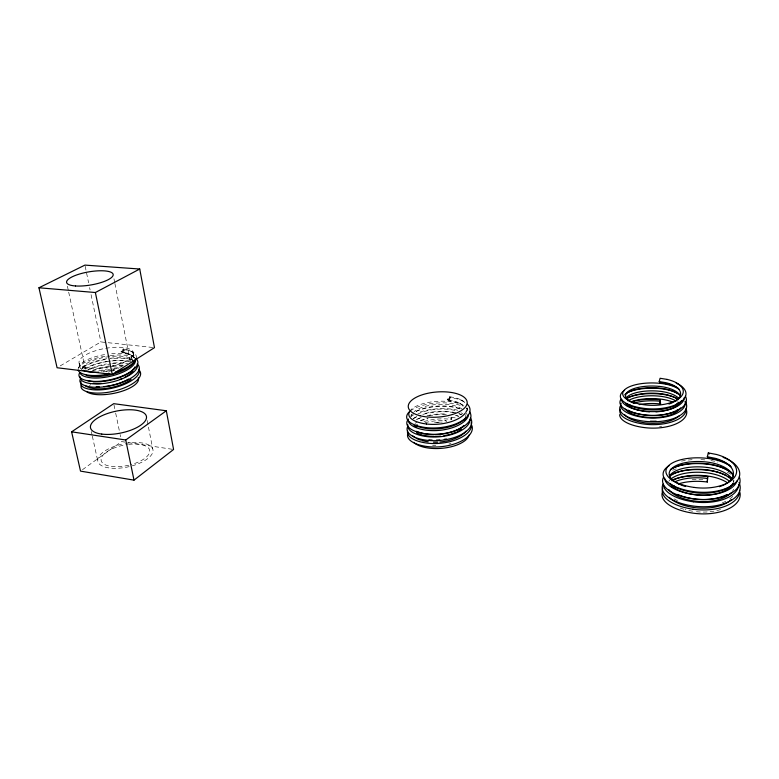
<?xml version="1.0" encoding="UTF-8"?>
<svg xmlns="http://www.w3.org/2000/svg" width="779" height="779" viewBox="0 0 779 779"><rect width="100%" height="100%" fill="white"/><g stroke="black" fill="none" stroke-linecap="round" stroke-linejoin="round"><path stroke-width="0.58" stroke-dasharray="3.9 2.92" d="M451.401 419.696L451.908 417.778L450.875 419.462L450.875 417.028L450.875 419.462L451.908 417.778L448.665 417.573M463.612 405.645A29.251 13.915 -6 0 0 456.124 402.237L449.863 401.039L448.431 399.958L449.395 396.647L455.618 397.826A29.261 13.818 -6 0 1 464.839 402.655M134.261 358.038A27.392 10.478 -12.8 0 0 128.866 354.036L122.06 351.981L123.131 348.982L127.814 349.917A27.401 10.39 -12.8 0 1 131.593 359.645M449.853 401L449.386 396.638L447.214 399.802L449.853 401L449.386 396.638L450.827 397.728L457.37 398.965A31.832 15.093 -6 0 1 465.102 402.334M78.582 367.688L80.286 365.108M83.207 366.812L81.503 369.392A27.401 8.588 -8.7 0 1 108.875 358.437M136.159 358.379A29.816 11.354 -12.8 0 0 130.151 351.066L123.131 348.982L120.94 351.835L124.036 353.033L123.131 348.982L124.036 353.033M82.467 469.708L121.592 441.586L172.393 449.308M60.207 365.896L100.89 341.932L153.288 347.531M125.205 350.083L120.94 351.835L124.221 352.868L123.131 348.982M702.892 479.698L698.218 479.338A39.125 17.216 3.7 0 0 690.885 479.504M448.431 399.958L454.323 401.097A26.681 12.649 -6 0 1 462.726 405.528M122.06 351.981L128.866 354.036M424.983 422.705A32.63 13.243 -3.1 0 1 444.556 420.436L446.854 421.147M444.556 420.436L446.503 421.118M129.703 354.426L132.381 355.73M131.33 351.602L133.978 352.897M459.211 402.996L461.48 404.32M460.973 399.89L463.203 401.214M131.106 358.924L132.596 360.161M134.738 357.678L133.238 356.441A28.356 10.867 -12.8 0 0 124.562 353.656A27.898 8.647 -8.7 0 0 111.689 353.666M733 480.331L733.935 482.396M91.328 431.517L92.078 434.984M92.331 436.133L97.891 461.528M79.137 363.199L80.422 369.1M67.403 286.185L68.435 290.937M68.688 292.115L85.339 369.227M85.174 266.282L88.611 282.835M89.595 287.558L90.091 289.924M91.065 294.647L100.89 341.932M113.958 404.856L115.438 411.964M115.681 413.152L119.869 433.299M120.112 434.478L120.599 436.853M113.958 278.755L114.659 282.329M114.893 283.517L130.21 360.92M133.219 352.04L134.358 357.843M147.153 420.407L152.723 448.86M467.371 407.904L467.536 410.27M720.546 509.554A34.831 18.277 2.6 0 1 693.748 511.404M692.628 511.228A34.812 15.317 3.7 0 1 685.014 509.573M683.855 509.242A34.812 15.317 3.7 0 1 678.421 507.275M727.333 472.24A38.989 20.244 2.5 0 1 731.325 474.528M681.498 461.1A38.463 16.32 3.3 0 1 692.735 459.668M700.915 459.629A38.463 16.32 3.3 0 1 707.439 460.136M710.896 460.593A38.677 19.894 2.4 0 1 717.868 462.093M733.925 480.117A32.65 16.768 2.3 0 1 733.458 482.298M672.608 470.234A38.862 16.7 3.5 0 1 678.947 468.121M733.701 489.202A33.4 17.294 2.4 0 1 732.085 491.783M732.747 496.369A34.919 18.17 2.5 0 1 727.703 500.284M725.901 501.238A34.919 18.17 2.5 0 1 720.75 503.292M677.535 500.654A34.899 15.2 3.6 0 1 672.481 497.859M668.81 481.266A33.799 14.626 3.5 0 1 671.235 478.764M661.741 426.23A29.894 14.09 -0.1 0 1 659.54 426.502M414.457 426.249A28.881 11.646 -3.1 0 1 417.554 424.224M423.932 421.595A28.881 11.646 -3.1 0 1 450.885 419.306M466.602 408.722A29.251 13.915 -6 0 1 467.41 410.445M420.845 420.738A32.475 13.097 -3.1 0 1 428.099 418.81M434.536 422.627A28.979 11.763 -3.1 0 1 442.248 422.082M451.012 443.494A29.057 14.207 -5.9 0 1 448.947 444.04M435.821 445.646A29.057 14.207 -5.9 0 1 432.569 445.578M455.228 417.895A29.057 14.207 -5.9 0 0 450.817 417.135A29.096 11.685 -3.1 0 0 448.49 416.901M462.015 409.053A27.216 13.009 -6 0 0 449.016 404.691A26.934 10.517 -3.1 0 0 414.126 411.692M465.784 414.662A27.216 13.009 -6 0 1 465.647 416.96M459.853 408.819A29.183 14.012 -6 0 0 449.999 406.395A29.222 11.471 -3.1 0 0 413.045 413.289M466.368 413.357A29.183 14.012 -6 0 1 467.76 415.918M410.864 415.441A29.222 11.471 -3.1 0 1 412.208 413.99M410.28 411A32.046 12.522 -3.1 0 1 450.963 403.327A32.241 15.434 -6 0 1 463.135 406.56M411.721 416.239A26.934 10.517 -3.1 0 1 412.091 414.389M409.588 411.526A29.758 11.568 -3.1 0 1 449.97 401.633A30.274 14.431 -6 0 1 462.21 405.061M456.63 415.606A28.531 13.876 -5.9 0 1 458.88 416.346M417.661 419.121A28.18 11.247 -3.1 0 1 422.9 416.892M427.019 415.713A28.18 11.247 -3.1 0 1 446.893 414.038M414.964 423.396A29.096 11.685 -3.1 0 1 417.135 422.072M420.232 420.621A29.096 11.685 -3.1 0 1 427.924 418.274M455.306 415.499A32.63 15.94 -5.9 0 1 458.354 416.181M454.06 412.578A32.105 15.599 -5.9 0 0 451.596 412.218A31.676 12.62 -3.1 0 0 421.79 414.769M458.685 413.63A32.105 15.599 -5.9 0 1 461.811 414.691M467.536 409.627A30.274 14.431 -6 0 0 466.212 407.953L468.267 410.095A32.241 15.434 -6 0 0 466.787 408.78M455.871 412.782A29.125 14.11 -5.9 0 0 450.408 411.779A29.154 11.578 -3.1 0 0 422.082 414.399M459.162 413.805A29.125 14.11 -5.9 0 1 461.256 414.691M417.739 414.116A27.518 10.857 -3.1 0 1 449.649 409.491A27.849 13.428 -5.9 0 1 455.812 410.699M413.532 418.703A29.154 11.578 -3.1 0 1 416.658 416.697M459.756 408.829A31.238 15.035 -6 0 0 450.798 406.823A30.751 12.104 -3.1 0 0 415.197 411.984M460.925 412.714A27.849 13.428 -5.9 0 1 462.95 413.99M457.799 410.27A32.514 15.726 -5.9 0 0 451.557 409.121A32.387 12.824 -3.1 0 0 417.992 412.812M410.445 416.94A32.387 12.824 -3.1 0 1 414.126 414.564M436.678 422.413A29.193 13.146 -4.5 0 1 441.995 422.014M413.026 418.703A31.676 12.62 -3.1 0 1 416.755 416.677M416.288 419.599A32.591 13.068 -3.1 0 1 420.494 417.943M428.878 415.801A32.591 13.068 -3.1 0 1 446.416 414.555M114.63 370.405A24.986 9.514 -12.8 0 1 112.527 371.038M110.394 371.593A24.986 9.514 -12.8 0 1 108.232 372.089M126.5 352.877A24.986 9.514 -12.8 0 1 131.495 359.031M123.189 365.702A27.401 10.39 -12.8 0 1 112.517 369.752M110.17 370.376A27.401 10.39 -12.8 0 1 103.023 371.739M101.173 371.164A30.459 9.835 -8.9 0 1 109.82 369.441M110.93 369.285A30.459 9.835 -8.9 0 1 118.535 368.564M103.519 371.865A27.08 8.754 -8.9 0 1 114.864 370.054M130.95 361.3A30.459 11.86 -12.9 0 0 127.522 360.726A30.371 9.611 -8.8 0 0 109.177 361.213M89.595 386.004A22.679 8.209 -11 0 1 90.549 384.427M129.256 361.846A26.087 10.127 -12.9 0 0 124.601 360.881A25.804 8.141 -8.8 0 0 85.641 369.285M85.495 371.388A27.343 8.676 -8.8 0 1 106.441 363.959M113.354 363.053A27.343 8.676 -8.8 0 1 125.945 363.072M84.064 368.973A30.371 9.611 -8.8 0 1 108.077 361.368M131.398 359.606A29.261 11.334 -12.9 0 0 126.188 358.535A28.833 9.066 -8.7 0 0 110.822 358.739M82.681 367.892A28.833 9.066 -8.7 0 1 105.603 359.479M78.124 369.402A30.05 9.377 -8.7 0 1 109.148 355.662M110.238 355.536A30.05 9.377 -8.7 0 1 126.208 355.321A30.196 11.627 -12.9 0 1 135.488 358.291M80.821 368.837A27.898 8.647 -8.7 0 1 104.639 354.581M82.944 368.934A25.249 7.868 -8.7 0 1 95.905 359.44A25.249 7.868 -8.7 0 1 123.277 356.412A25.493 9.796 -12.9 0 1 132.459 360.307M110.034 358.291A27.401 8.588 -8.7 0 1 124.942 358.067A27.343 10.565 -12.9 0 1 133.345 360.774M88.085 370.142A29.709 9.465 -8.8 0 1 110.9 363.92M111.972 363.793A29.709 9.465 -8.8 0 1 127.775 363.598M92.526 370.395A26.428 8.433 -8.8 0 1 123.754 365.244M98.631 370.989A27.284 8.773 -8.8 0 1 107.473 368.934M114.367 368.029A27.284 8.773 -8.8 0 1 120.998 367.727M92.643 370.97A30.566 9.806 -8.8 0 1 111.407 366.539M112.517 366.403A30.566 9.806 -8.8 0 1 122.108 365.848M125.497 443.446A28.161 11.753 -12 0 1 152.83 449.171A28.161 11.753 -12 0 1 132.284 465.823M129.178 466.631A28.161 11.753 -12 0 1 97.833 461.285A28.161 11.753 -12 0 1 124.309 443.66M128.613 444.371A24.782 10.341 -12 0 1 149.724 450.642A24.782 10.341 -12 0 1 130.853 464.683M128.73 465.229A24.782 10.341 -12 0 1 101.075 459.853A24.782 10.341 -12 0 1 127.581 444.507M450.827 397.728L447.214 399.802L449.931 400.805L449.386 396.638L450.827 397.728M89.809 368.175A27.654 9.455 -10.6 0 0 133.267 354.533A27.654 9.455 -10.6 0 0 95.661 350.706A27.654 9.455 -10.6 0 0 89.809 368.175"/><path stroke-width="1.17" d="M639.169 404.622A30.459 11.714 1.4 0 1 660.573 403.98L660.134 399.715L652.111 399.257A33.409 12.737 1.4 0 0 631.36 401.954M678.343 483.934A34.812 15.317 3.7 0 1 707.313 482.016L707.683 476.505L698.354 475.803A38.95 17.031 3.6 0 0 672.345 480.02M707.683 476.505L707.313 482.016M660.134 399.715L660.086 402.899M708.238 457.848L707.313 456.767L708.296 452.901L716.524 454.488A35.113 17.829 2.2 0 1 734.772 476.845A35.113 17.829 2.2 0 1 694.157 487.42M660.134 382.723L659.2 381.583L660.086 378.273L667.077 379.402M134.007 480.137L173.581 449.483L166.317 410.767L113.715 403.668L71.61 431.829L80.519 471.12L134.007 480.137L125.74 439.999L166.317 410.767M112.244 374.436L154.476 347.658L139.733 269.018L84.93 265.103L38.95 287.782L57.081 367.746L112.244 374.436L95.379 292.524L38.95 287.782M95.379 292.524L139.733 269.018M71.61 431.829L125.74 439.999M659.2 381.583L665.879 382.684A27.44 12.542 -0.3 0 1 674.302 401.769M659.881 382.674L667.116 383.862A30.089 13.808 -0.3 0 1 678.499 388.565M707.313 456.767L715.171 458.295A32.007 16.31 2.2 0 1 725.755 483.954M707.936 457.789L716.466 459.444A35.094 17.946 2.3 0 1 730.157 465.754M708.296 452.901L709.221 453.991M660.573 403.98L659.784 401.204A29.709 11.325 1.4 0 0 633.716 403.181M693.894 507.509A34.627 15.142 3.6 0 1 669.297 497.382M675.422 481.558A34.627 15.142 3.6 0 1 707.429 478.462M671.907 486.836A34.812 15.317 3.7 0 1 674.02 485.668M740.021 492.718A39.116 20.507 2.6 0 1 692.872 513.127A39.125 17.216 3.7 0 1 662.14 493.039M731.306 499.573A34.208 17.859 2.6 0 1 693.894 507.499M729.047 480.896A34.208 17.859 2.6 0 0 707.42 472.902A33.799 14.626 3.5 0 0 671.235 478.764M693.008 509.213A38.95 17.031 3.6 0 1 662.763 488.287M739.573 490.273A38.492 20.088 2.5 0 1 693.018 509.203M725.833 475.219A38.492 20.088 2.5 0 0 708.228 470.302A37.996 16.417 3.5 0 0 673.183 473.69M727.937 476.271A38.492 20.088 2.5 0 1 729.904 477.41M738.716 484.538A37.46 19.368 2.4 0 1 693.378 501.803M725.327 468.997A37.46 19.368 2.4 0 0 708.189 464.274A36.905 15.765 3.4 0 0 671.196 468.997M726.359 469.494A37.46 19.368 2.4 0 1 731.87 472.882M738.998 482.639A38.989 20.244 2.5 0 1 693.047 506.009A39.086 16.992 3.6 0 1 663.143 484.08M731.374 492.601A33.4 17.294 2.4 0 1 694.206 500.975A33.799 14.626 3.5 0 1 668.976 489.728M707.4 467.458A33.4 17.294 2.4 0 1 731.9 478.442M669.843 483.759A33.02 14.139 3.4 0 0 694.508 494.616A32.65 16.768 2.3 0 0 733.107 483.155M669.677 475.579A33.02 14.139 3.4 0 1 707.4 467.468M731.656 479.737A34.919 18.17 2.5 0 0 707.624 469.961A34.977 15.074 3.5 0 0 670.232 475.998M677.623 494.431A34.977 15.074 3.5 0 0 694.011 498.891A35.006 18.053 2.4 0 0 727.041 494.49M664.623 478.277A36.905 15.765 3.4 0 0 693.758 494.538A36.321 18.608 2.3 0 0 737.158 480.828M724.811 484.47A32.007 16.31 2.2 0 1 719.387 486.671M733.205 483.817A35.094 17.946 2.3 0 1 694.147 492.581A35.065 14.947 3.4 0 1 669.979 483.389M723.126 457.351A38.2 19.465 2.2 0 1 736.622 481.51A38.2 19.465 2.2 0 1 693.514 491.607A38.463 16.32 3.3 0 1 669.093 465.696M694.157 487.43A35.717 15.083 3.3 0 1 666.6 468.403A35.717 15.083 3.3 0 1 708.121 458.471A36.321 18.608 2.3 0 1 731.082 466.709M670.3 469.903A35.065 14.947 3.4 0 1 707.78 463.885A35.006 18.053 2.4 0 1 733.487 475.326M685.617 486.505A32.319 13.701 3.3 0 1 680.573 484.781M679.668 484.392A32.319 13.701 3.3 0 1 672.579 467.799A32.319 13.701 3.3 0 1 707.39 462.103A32.65 16.768 2.3 0 1 733.575 476.806M739.31 476.845A38.677 19.894 2.4 0 1 693.261 498.823A38.862 16.7 3.5 0 1 663.523 477.313M693.368 501.822A37.996 16.417 3.5 0 1 663.387 484.84M671.975 480.809A34.899 15.2 3.6 0 1 707.468 475.998A34.831 18.277 2.6 0 1 727.683 482.883M685.267 402.305A32.134 14.908 -0.2 0 1 645.343 417.651A32.591 12.269 1.3 0 1 621.165 403.22M679.366 394.456A32.134 14.908 -0.2 0 0 660.28 388.604A31.637 11.763 1.2 0 0 625.741 393.687M680.68 407.855A28.648 13.321 -0.2 0 1 646.21 417.184A28.989 10.935 1.3 0 1 625.264 409.063M679.035 398.478A28.648 13.321 -0.2 0 0 659.511 391.243A28.307 10.555 1.2 0 0 625.829 398.283M685.014 401.263A33.439 15.59 -0.2 0 1 677.681 416.765A33.439 15.59 -0.2 0 1 645.08 421.322A33.526 12.707 1.3 0 1 620.814 405.284M621.652 399.442A31.637 11.763 1.2 0 0 645.596 411.244A31.141 14.314 -0.3 0 0 684.322 397.397M628.137 410.153A29.992 11.257 1.3 0 0 645.947 415.226A30.021 13.905 -0.2 0 0 675.296 411.078M627.056 398.42A29.992 11.257 1.3 0 1 659.813 393.58A29.962 13.993 -0.1 0 1 678.353 399.598M656.161 421.166A29.962 13.993 -0.1 0 1 650.455 421.186M646.385 411.555A28.307 10.555 1.2 0 1 625.926 403.726M626.696 398.303A32.591 12.269 1.3 0 1 660.456 394.086A33.02 15.473 -0.1 0 1 678.305 399.101M627.952 400.864A28.989 10.935 1.3 0 1 659.638 396.18A29.349 13.759 -0.1 0 1 676.006 400.942M631.681 401.613A29.933 11.364 1.3 0 1 659.774 399.004A29.894 14.09 -0.1 0 1 673.27 402.305M686.153 408.313A33.02 15.473 -0.1 0 1 645.119 424.195A33.409 12.737 1.4 0 1 620.337 409.179M679.181 415.898A29.349 13.759 -0.1 0 1 646.015 422.958A29.709 11.325 1.4 0 1 624.554 414.525M677.788 402.1A29.349 13.759 -0.1 0 1 679.648 403.658M676.454 403.892A29.894 14.09 -0.1 0 1 678.275 405.08M686.202 409.394A33.565 15.804 -0.1 0 1 645.041 427.671A33.575 12.883 1.4 0 1 619.636 414.671M627.319 406.034A29.709 11.325 1.4 0 1 629.87 404.632M629.841 407.407A30.459 11.714 1.4 0 1 631.925 406.56M621.038 399.218A33.322 12.464 1.2 0 0 645.158 414.925A33.166 15.307 -0.2 0 0 685.364 396.141M627.28 404.067A30.06 11.149 1.2 0 0 645.957 409.598A30.089 13.808 -0.3 0 0 681.547 400.727M624.68 394.895A30.06 11.149 1.2 0 1 659.842 388.146A30.021 13.905 -0.2 0 1 680.33 395.664M633.843 403.22A27.703 10.224 1.2 0 1 628.926 390.941A27.703 10.224 1.2 0 1 659.385 386.403M624.592 390.347A32.971 12.182 1.2 0 0 645.275 408.517A32.747 14.976 -0.3 0 0 681.791 401.166A32.747 14.976 -0.3 0 0 676.24 383.19M667.077 379.402A30.099 13.71 -0.4 0 1 681.333 396.355A30.099 13.71 -0.4 0 1 645.869 404.973A30.615 11.247 1.1 0 1 623.531 391.077A30.615 11.247 1.1 0 1 660.076 383.346A31.141 14.314 -0.3 0 1 679.327 389.432M672.326 402.762A27.44 12.542 -0.3 0 1 668.937 404.058M680.525 401.652A27.995 12.902 -0.3 0 1 655.947 411.828M649.54 411.809A27.995 12.902 -0.3 0 1 646.385 411.546M659.385 386.394A27.995 12.902 -0.3 0 1 679.814 394.953M678.256 409.316A30.021 13.905 -0.2 0 1 676.338 410.514M407.612 434.146A32.63 13.243 -3.1 0 0 426.902 446.494A32.63 15.94 -5.9 0 0 459.678 441.907A32.63 15.94 -5.9 0 0 471.977 425.85M407.573 430.865A32.475 13.097 -3.1 0 0 426.746 443.066A32.105 15.599 -5.9 0 0 459.006 438.558A32.105 15.599 -5.9 0 0 471.129 422.822M409.559 411.614A32.046 12.522 -3.1 0 0 425.665 427.544A31.832 15.093 -6 0 0 460.749 421.536A31.832 15.093 -6 0 0 467.41 404.233M426.434 424A29.758 11.568 -3.1 0 1 409.209 412.276M463.982 425.5A29.183 14.012 -6 0 1 427.447 434.137A29.154 11.578 -3.1 0 1 420.835 432.822M469.688 411.877A32.241 15.434 -6 0 1 460.019 428.596A32.241 15.434 -6 0 1 426.016 433.884A32.387 12.824 -3.1 0 1 407.251 420.855M465.647 417.807A29.251 13.915 -6 0 1 426.97 428.567A29.222 11.471 -3.1 0 1 415.041 425.295M465.969 431.147A28.531 13.876 -5.9 0 1 463.164 433.981M462.288 434.653A28.531 13.876 -5.9 0 1 439.892 441.995M437.71 442.141A28.531 13.876 -5.9 0 1 433.426 442.18M469.114 435.003A29.193 13.146 -4.5 0 1 444.692 448.003A29.193 13.146 -4.5 0 1 413.688 442.375M466.757 410.494A29.261 13.818 -6 0 1 465.813 412.354M465.16 413.269A29.261 13.818 -6 0 1 426.444 423.99M428.236 441.781A28.881 11.646 -3.1 0 1 421.712 440.456M420.553 440.106A28.881 11.646 -3.1 0 1 416.473 438.45M415.411 437.856A28.881 11.646 -3.1 0 1 412.889 435.899M470.448 417.856A32.514 15.726 -5.9 0 1 460.72 434.877A32.514 15.726 -5.9 0 1 426.425 440.213A32.591 13.068 -3.1 0 1 407.534 426.921M465.005 418.703A27.216 13.009 -6 0 1 463.894 420.436M470.136 418.975A31.238 15.035 -6 0 1 426.6 436.571A31.676 12.62 -3.1 0 1 407.894 424.857M468.5 415.188A30.274 14.431 -6 0 1 426.502 430.203A30.751 12.104 -3.1 0 1 408.352 418.985M419.667 432.481A29.154 11.578 -3.1 0 1 416.473 431.274M416.716 427.379A27.518 10.857 -3.1 0 1 413.99 425.636M461.314 429.122A27.849 13.428 -5.9 0 1 457.283 431.537M456.153 432.082A27.849 13.428 -5.9 0 1 450.895 434.069M449.765 434.4A27.849 13.428 -5.9 0 1 443.835 435.704M440.515 436.152A27.849 13.428 -5.9 0 1 435.227 436.454M434.01 436.454A27.849 13.428 -5.9 0 1 428.09 436.045A28.18 11.247 -3.1 0 1 422.695 435.042M446.377 438.976A29.125 14.11 -5.9 0 1 444.196 439.366M439.794 439.901A29.125 14.11 -5.9 0 1 436.454 440.096M432.102 440.057A29.125 14.11 -5.9 0 1 428.937 439.804M421.721 434.789A28.18 11.247 -3.1 0 1 416.599 432.842M134.358 360.794A27.392 10.478 -12.8 0 1 117.97 372.615A27.392 10.478 -12.8 0 1 91.055 376.296A27.401 8.588 -8.7 0 1 86.128 375.293M136.159 358.379A29.816 11.354 -12.8 0 1 115.37 372.196M109.907 373.667A29.816 11.354 -12.8 0 1 89.01 375.225A30.05 9.377 -8.7 0 1 78.231 370.21M81.133 385.654A30.605 9.961 -8.9 0 0 92.175 392.782A30.576 12.036 -13 0 0 127.922 386.257A30.576 12.036 -13 0 0 139.09 370.122M131.125 379.354A26.739 10.478 -13 0 1 93.938 388.565A27.08 8.754 -8.9 0 1 89.059 387.543M139.12 369.207A30.079 11.773 -13 0 1 124.757 384.183A30.079 11.773 -13 0 1 91.737 389.607A30.459 9.835 -8.9 0 1 81.104 381.671M137.795 364.562A30.459 11.86 -12.9 0 1 126.646 380.483A30.459 11.86 -12.9 0 1 91.026 386.959A30.566 9.806 -8.8 0 1 80.364 379.042M136.393 359.07A30.196 11.627 -12.9 0 1 125.292 374.699A30.196 11.627 -12.9 0 1 89.975 381.097A30.371 9.611 -8.8 0 1 79.4 373.355M137.192 363.929A29.261 11.334 -12.9 0 1 123.189 378.37A29.261 11.334 -12.9 0 1 91.065 383.619A29.709 9.465 -8.8 0 1 80.373 376.88M138.273 377.815A27.372 9.913 -11 0 1 118.32 392.324A27.372 9.913 -11 0 1 86.43 391.506M98.368 372.216A27.401 10.39 -12.8 0 1 89.975 372.041A27.898 8.647 -8.7 0 1 83.051 370.317M134.971 366.88A27.343 10.565 -12.9 0 1 92.165 381.457A27.343 8.676 -8.8 0 1 87.248 380.444M135.205 358.817A28.356 10.867 -12.8 0 1 121.602 372.683A28.356 10.867 -12.8 0 1 90.491 377.757A28.833 9.066 -8.7 0 1 80.13 372.917M132.878 371.33A26.087 10.127 -12.9 0 1 124.893 377.202M122.089 378.516A26.087 10.127 -12.9 0 1 120.083 379.334M101.289 383.472A26.087 10.127 -12.9 0 1 93.305 383.278M128.438 379.052A27.284 10.643 -13 0 1 126.315 380.23M125.37 380.697A27.284 10.643 -13 0 1 103.909 386.618M99.381 386.9A27.284 10.643 -13 0 1 96.206 386.861M88.076 387.192A27.08 8.754 -8.9 0 1 85.729 385.946M420.066 415.752A29.544 12.571 -4.5 0 0 466.981 404.097A29.544 12.571 -4.5 0 0 426.094 393.687A29.544 12.571 -4.5 0 0 420.066 415.752M75.505 285.961A23.623 6.631 -9.7 0 0 112.955 275.747A23.623 6.631 -9.7 0 0 81.143 273.556A23.623 6.631 -9.7 0 0 75.505 285.961M101.767 434.088A28.541 11.179 -11.5 0 0 146.345 418.605A28.541 11.179 -11.5 0 0 107.298 413.571A28.541 11.179 -11.5 0 0 101.767 434.088"/></g></svg>
